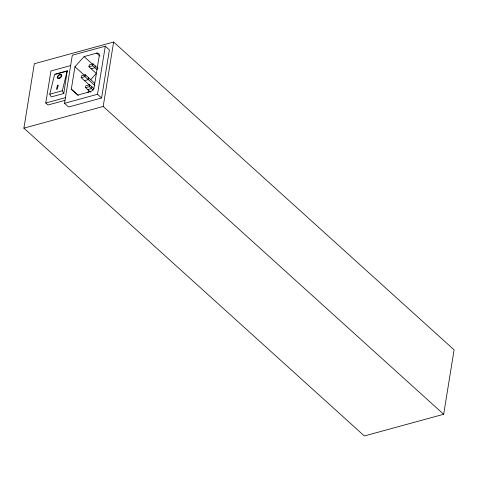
<?xml version="1.0" encoding="UTF-8"?>
<svg xmlns="http://www.w3.org/2000/svg" width="478" height="478" viewBox="0 0 478 478"><rect width="100%" height="100%" fill="white"/><g stroke="black" fill="none" stroke-linecap="round" stroke-linejoin="round"><path stroke-width="0.72" d="M23.9 128.152L34.332 63.729L113.627 42.034L454.1 349.848L443.668 414.271L364.373 435.966L23.9 128.152L103.194 106.457L443.668 414.271M64.96 100.35L47.943 105.005L45.751 103.027L50.943 70.971L70.798 65.54M63.801 93.491L67.213 70.852L54.653 74.287L49.736 94.22L51.242 96.926L63.801 93.491L62.295 90.784L67.213 70.852M64.53 103.302L72.315 55.221L105.291 46.199L109.39 49.903L101.599 97.984L68.629 107.006L64.53 103.302L97.506 94.28L101.599 97.984M71.318 89.189L74.95 66.753L84.098 56.589L96.664 53.154A3.866 2.486 -47.9 0 1 99.281 55.502L94.094 87.552A3.866 2.486 -47.9 0 1 90.432 91.615L77.872 95.056L71.318 89.189L78.32 95.516M89.452 85.132L81.218 77.681L81.517 75.817L85.293 74.783L94.632 83.22M94.877 85.586L84.994 76.647L85.293 74.783M90.515 92.123L85.574 87.659L85.879 85.789L89.655 84.755L94.047 88.729M96.646 73.743L88.956 66.795L89.261 64.924L93.037 63.891L97.978 68.36M88.591 77.759L88.287 79.629L84.51 80.663M88.042 92.69L88.508 89.792M93.198 90.097L89.35 86.626L89.655 84.755M97.124 69.728L92.732 65.761L93.037 63.891M91.854 86.739L91.549 88.609L87.773 89.643M95.23 65.874L94.931 67.745L91.155 68.778M97.506 94.28L105.291 46.199M103.194 106.457L113.627 42.034M90.515 79.85L96.293 73.433M55.573 74.299L67.44 71.055M88.956 66.795L92.732 65.761M81.218 77.681L84.994 76.647M49.736 94.22L62.295 90.784M85.574 87.659L89.35 86.626M45.751 103.027L65.606 97.59M96.664 53.154L99.896 56.075M84.098 56.589L92.72 64.381M74.95 66.753L84.648 75.518M57.462 85.311L56.464 89.362L57.3 89.135L58.304 85.084L57.462 85.311M59.021 78.547A2.754 1.613 -42.9 0 0 61.698 74.807A2.754 1.613 -42.9 0 0 57.802 75.936A2.754 1.613 -42.9 0 0 59.021 78.547M59.147 78.004A2.049 1.201 -42.9 0 0 61.13 75.225A2.049 1.201 -42.9 0 0 58.238 76.062A2.049 1.201 -42.9 0 0 59.147 78.004"/></g></svg>
